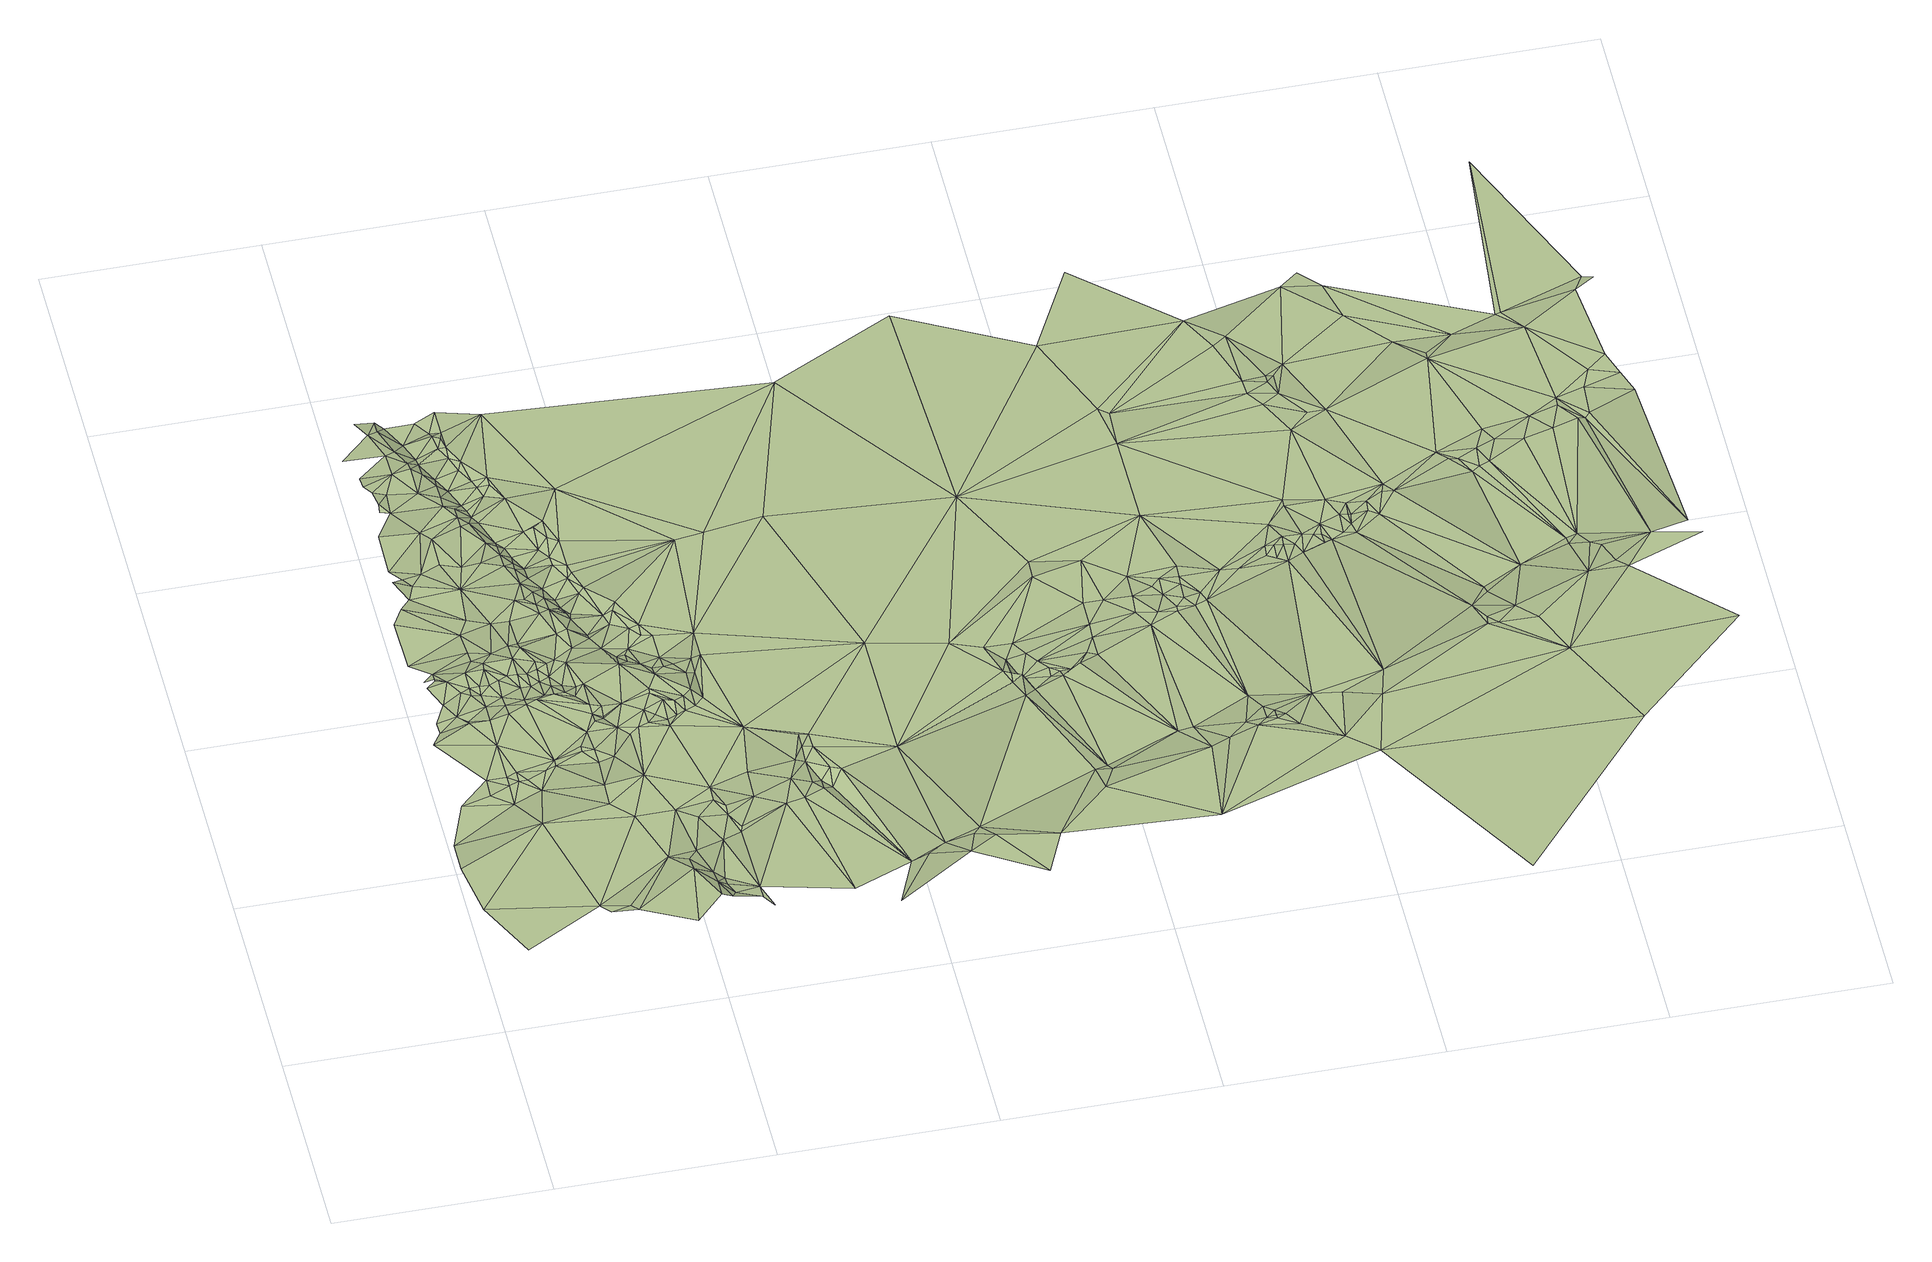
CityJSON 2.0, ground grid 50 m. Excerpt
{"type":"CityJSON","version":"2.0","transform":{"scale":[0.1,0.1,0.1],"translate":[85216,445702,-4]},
"CityObjects":{
"terrain1":{"type":"TINRelief","geometry":[{"type":"CompositeSurface","lod":"1","boundaries":[[[0,1,2]],[[0,3,4]],[[5,4,3]],[[5,6,7]],[[0,2,3]],[[5,3,6]],[[8,7,9]],[[6,9,7]],[[10,11,12]],[[13,14,12]],[[10,8,15]],[[16,8,9]],[[6,16,9]],[[13,17,14]],[[10,15,11]],[[13,12,11]],[[18,8,16]],[[18,15,8]],[[19,20,17]],[[6,21,16]],[[22,23,24]],[[19,25,20]],[[26,17,13]],[[18,16,21]],[[27,13,11]],[[28,2,29]],[[30,6,3]],[[19,24,25]],[[26,19,17]],[[18,21,31]],[[19,22,24]],[[30,21,6]],[[18,31,15]],[[27,11,32]],[[27,33,13]],[[34,26,13]],[[35,31,21]],[[15,32,11]],[[28,29,36]],[[37,22,38]],[[30,35,21]],[[19,39,22]],[[34,13,33]],[[26,40,19]],[[41,37,42]],[[27,32,33]],[[34,40,26]],[[43,31,35]],[[19,40,39]],[[2,44,3]],[[45,15,31]],[[30,43,35]],[[15,46,32]],[[34,47,40]],[[22,39,48]],[[34,33,47]],[[41,42,49]],[[50,30,3]],[[47,51,40]],[[40,51,39]],[[28,52,2]],[[37,38,42]],[[33,32,53]],[[45,31,43]],[[22,48,38]],[[45,46,15]],[[30,54,43]],[[47,55,51]],[[33,56,47]],[[32,46,53]],[[57,58,59]],[[39,51,60]],[[28,36,52]],[[57,59,61]],[[47,56,55]],[[33,53,56]],[[58,49,62]],[[51,55,60]],[[39,63,48]],[[39,60,63]],[[45,43,54]],[[64,65,61]],[[44,50,3]],[[62,49,42]],[[66,54,30]],[[55,56,67]],[[55,67,60]],[[46,68,53]],[[64,61,59]],[[2,52,44]],[[45,68,46]],[[53,69,56]],[[70,38,48]],[[66,30,50]],[[70,48,63]],[[60,71,63]],[[60,67,71]],[[58,72,59]],[[70,42,38]],[[56,73,67]],[[74,65,75]],[[53,68,69]],[[76,77,36]],[[45,54,78]],[[56,69,73]],[[75,65,64]],[[67,73,71]],[[58,62,72]],[[72,64,59]],[[36,77,52]],[[79,63,71]],[[79,70,63]],[[68,80,69]],[[71,73,81]],[[70,82,42]],[[45,83,68]],[[62,42,82]],[[45,78,84]],[[66,85,54]],[[74,75,86]],[[69,87,73]],[[85,78,54]],[[86,88,89]],[[79,71,81]],[[73,87,81]],[[69,80,90]],[[45,84,83]],[[69,90,87]],[[72,91,64]],[[92,88,93]],[[83,80,68]],[[79,94,70]],[[86,93,88]],[[79,81,95]],[[81,87,95]],[[91,96,64]],[[70,94,82]],[[75,64,96]],[[62,82,72]],[[97,98,99]],[[92,97,99]],[[80,100,90]],[[87,101,95]],[[102,84,78]],[[87,90,101]],[[103,66,50]],[[104,77,76]],[[85,102,78]],[[79,95,105]],[[79,106,94]],[[92,93,97]],[[103,50,44]],[[107,85,66]],[[95,101,108]],[[102,83,84]],[[109,91,72]],[[79,105,106]],[[90,110,101]],[[111,93,86]],[[77,112,52]],[[95,108,105]],[[90,100,110]],[[94,106,113]],[[109,96,91]],[[114,44,52]],[[115,82,94]],[[116,80,83]],[[117,100,80]],[[118,98,97]],[[107,102,85]],[[101,119,108]],[[120,118,121]],[[75,122,86]],[[115,94,113]],[[101,110,119]],[[123,52,112]],[[100,124,110]],[[103,107,66]],[[125,72,82]],[[106,105,126]],[[108,126,105]],[[111,97,93]],[[108,119,126]],[[117,80,116]],[[104,127,77]],[[128,109,72]],[[129,112,77]],[[110,130,119]],[[110,124,130]],[[100,131,124]],[[75,96,132]],[[114,52,123]],[[122,111,86]],[[102,133,83]],[[114,103,44]],[[127,129,77]],[[125,82,115]],[[106,126,134]],[[116,83,135]],[[136,96,109]],[[117,131,100]],[[104,137,127]],[[107,133,102]],[[119,134,126]],[[129,123,112]],[[138,113,106]],[[139,130,124]],[[135,83,133]],[[119,130,140]],[[139,124,131]],[[118,97,141]],[[142,121,143]],[[111,144,97]],[[118,145,121]],[[115,113,146]],[[127,137,147]],[[128,72,148]],[[75,132,122]],[[127,149,129]],[[119,140,134]],[[116,135,150]],[[127,147,151]],[[138,106,134]],[[152,72,125]],[[127,151,149]],[[145,153,121]],[[97,144,141]],[[136,132,96]],[[153,143,121]],[[139,140,130]],[[118,141,145]],[[103,154,107]],[[155,131,117]],[[116,150,156]],[[117,116,157]],[[128,158,109]],[[155,139,131]],[[135,133,150]],[[116,156,157]],[[152,148,72]],[[136,109,158]],[[111,159,144]],[[125,115,146]],[[107,154,133]],[[122,160,111]],[[114,123,161]],[[138,146,113]],[[155,117,157]],[[155,140,139]],[[129,162,123]],[[137,163,147]],[[164,143,153]],[[160,165,111]],[[166,153,145]],[[165,159,111]],[[129,149,162]],[[167,141,144]],[[168,145,141]],[[169,134,140]],[[170,151,147]],[[170,149,151]],[[164,153,166]],[[159,167,144]],[[150,171,156]],[[132,172,122]],[[166,145,168]],[[136,173,132]],[[150,133,171]],[[123,162,161]],[[156,171,157]],[[169,138,134]],[[103,174,154]],[[175,125,176]],[[152,125,175]],[[167,168,141]],[[176,125,146]],[[128,148,177]],[[155,157,171]],[[128,177,158]],[[114,178,103]],[[179,160,122]],[[136,158,173]],[[165,180,159]],[[133,154,174]],[[159,180,167]],[[179,122,172]],[[170,147,163]],[[181,165,160]],[[182,172,132]],[[170,162,149]],[[114,161,183]],[[182,132,173]],[[152,175,184]],[[175,176,184]],[[181,180,165]],[[179,181,160]],[[185,146,138]],[[186,148,152]],[[176,146,185]],[[155,187,140]],[[158,188,173]],[[189,179,172]],[[158,177,190]],[[169,191,138]],[[182,189,172]],[[164,166,192]],[[193,177,148]],[[186,193,148]],[[133,174,194]],[[195,182,173]],[[158,190,188]],[[185,138,191]],[[103,196,174]],[[197,168,167]],[[133,194,171]],[[195,173,188]],[[170,163,198]],[[169,140,199]],[[184,176,200]],[[186,152,201]],[[166,168,202]],[[176,185,200]],[[180,203,167]],[[204,190,177]],[[114,183,178]],[[205,152,184]],[[155,171,187]],[[206,177,193]],[[207,161,162]],[[204,188,190]],[[205,201,152]],[[206,204,177]],[[186,208,193]],[[181,209,180]],[[178,196,103]],[[186,201,208]],[[169,210,191]],[[205,184,200]],[[185,191,211]],[[207,183,161]],[[208,206,193]],[[170,212,162]],[[213,200,185]],[[179,214,181]],[[215,194,174]],[[202,168,197]],[[216,192,166]],[[197,167,203]],[[189,217,179]],[[182,217,189]],[[218,213,185]],[[199,140,187]],[[216,166,202]],[[218,185,219]],[[185,211,219]],[[205,200,220]],[[215,174,196]],[[180,209,203]],[[169,199,210]],[[213,220,200]],[[211,191,221]],[[207,162,212]],[[222,195,188]],[[218,219,213]],[[191,210,221]],[[195,223,182]],[[181,224,209]],[[171,194,225]],[[222,188,204]],[[215,226,194]],[[181,214,224]],[[213,219,227]],[[179,217,214]],[[219,211,227]],[[207,228,183]],[[229,204,206]],[[178,183,228]],[[229,206,208]],[[230,208,201]],[[171,231,187]],[[205,230,201]],[[202,197,232]],[[197,203,233]],[[171,225,231]],[[215,234,226]],[[197,233,232]],[[235,207,212]],[[182,223,217]],[[215,196,234]],[[216,202,236]],[[203,209,237]],[[216,238,192]],[[239,205,220]],[[202,232,236]],[[203,237,233]],[[194,226,240]],[[241,220,213]],[[224,237,209]],[[232,233,236]],[[241,213,227]],[[222,223,195]],[[229,222,204]],[[199,187,242]],[[194,240,225]],[[243,227,211]],[[243,211,221]],[[216,236,238]],[[210,244,221]],[[226,234,240]],[[245,229,208]],[[246,214,217]],[[210,199,244]],[[224,214,247]],[[245,208,230]],[[224,247,237]],[[187,248,242]],[[207,249,228]],[[178,228,249]],[[239,230,205]],[[235,249,207]],[[196,250,234]],[[246,247,214]],[[241,239,220]],[[251,212,170]],[[246,217,223]],[[199,242,252]],[[187,231,253]],[[187,254,248]],[[255,231,225]],[[242,248,256]],[[234,250,240]],[[241,227,243]],[[255,225,240]],[[246,223,247]],[[187,253,254]],[[243,221,244]],[[257,222,229]],[[242,256,252]],[[248,254,256]],[[196,258,250]],[[255,240,250]],[[259,233,237]],[[260,229,245]],[[251,235,212]],[[236,233,259]],[[245,230,261]],[[239,261,230]],[[199,252,262]],[[199,262,244]],[[256,254,252]],[[257,229,260]],[[263,223,222]],[[255,264,231]],[[231,264,253]],[[265,178,249]],[[241,266,239]],[[267,196,178]],[[257,263,222]],[[255,250,258]],[[241,243,266]],[[239,268,261]],[[239,266,268]],[[269,254,253]],[[238,236,259]],[[247,259,237]],[[245,261,270]],[[260,245,270]],[[257,260,263]],[[271,243,244]],[[255,258,264]],[[252,254,272]],[[273,269,253]],[[251,249,235]],[[269,272,254]],[[266,243,274]],[[275,251,170]],[[260,270,263]],[[271,244,262]],[[276,247,223]],[[271,274,243]],[[267,258,196]],[[253,264,277]],[[258,278,264]],[[252,279,262]],[[267,178,265]],[[273,272,269]],[[273,253,280]],[[271,262,281]],[[252,282,279]],[[252,272,282]],[[276,223,263]],[[264,278,277]],[[271,281,274]],[[253,277,280]],[[262,279,281]],[[273,283,272]],[[276,263,270]],[[276,259,247]],[[267,278,258]],[[279,282,281]],[[278,284,277]],[[273,280,283]],[[285,265,249]],[[272,283,286]],[[277,284,287]],[[267,284,278]],[[277,287,280]],[[285,249,251]],[[283,280,286]],[[288,282,272]],[[280,287,286]],[[288,281,282]],[[268,289,261]],[[268,266,289]],[[275,290,251]],[[284,291,287]],[[270,261,289]],[[292,267,265]],[[288,272,286]],[[267,291,284]],[[289,266,274]],[[292,265,285]],[[290,285,251]],[[287,291,286]],[[289,274,281]],[[276,270,289]],[[288,286,291]],[[293,285,290]],[[275,294,290]],[[295,292,285]],[[292,296,267]],[[295,285,293]],[[289,281,288]],[[293,290,297]],[[267,296,298]],[[299,292,295]],[[295,293,300]],[[293,297,300]],[[299,296,292]],[[294,297,290]],[[297,301,300]],[[295,300,302]],[[299,295,303]],[[295,302,303]],[[300,301,302]],[[299,298,296]],[[299,303,298]],[[294,301,297]],[[301,304,302]],[[303,302,304]],[[305,294,306]],[[294,304,301]],[[307,276,289]],[[267,308,291]],[[307,289,288]],[[308,288,291]],[[267,298,308]],[[305,306,309]],[[294,310,304]],[[311,298,303]],[[311,303,304]],[[305,310,294]],[[276,312,259]],[[311,304,310]],[[313,307,288]],[[305,309,310]],[[311,308,298]],[[313,288,308]],[[309,314,310]],[[307,312,276]],[[311,310,315]],[[314,315,310]],[[309,316,314]],[[314,316,315]],[[317,316,309]],[[318,315,316]],[[311,319,308]],[[313,312,307]],[[318,316,317]],[[311,315,320]],[[311,321,319]],[[318,322,315]],[[311,323,321]],[[311,320,323]],[[313,308,324]],[[315,322,320]],[[324,308,319]],[[321,325,319]],[[318,326,322]],[[313,324,312]],[[321,323,327]],[[321,328,325]],[[321,327,328]],[[329,327,323]],[[320,329,323]],[[330,328,327]],[[330,327,329]],[[331,325,328]],[[320,332,329]],[[318,333,326]],[[330,329,332]],[[320,322,334]],[[325,335,319]],[[330,336,328]],[[337,322,326]],[[320,334,332]],[[331,328,336]],[[337,334,322]],[[330,332,338]],[[330,339,336]],[[330,340,339]],[[330,338,340]],[[334,341,332]],[[331,335,325]],[[341,338,332]],[[338,342,340]],[[324,319,343]],[[340,344,339]],[[341,342,338]],[[319,335,343]],[[340,342,344]],[[331,336,345]],[[341,344,342]],[[346,337,326]],[[347,334,337]],[[345,336,339]],[[339,344,348]],[[341,349,344]],[[347,341,334]],[[324,350,312]],[[331,351,335]],[[344,349,348]],[[339,348,352]],[[333,346,326]],[[347,349,341]],[[331,345,351]],[[345,339,352]],[[349,353,348]],[[346,347,337]],[[347,353,349]],[[348,353,352]],[[343,335,354]],[[335,351,354]],[[345,355,351]],[[356,352,353]],[[345,352,357]],[[333,358,346]],[[346,359,347]],[[347,356,353]],[[351,355,354]],[[324,343,360]],[[345,357,355]],[[359,356,347]],[[358,359,346]],[[357,352,356]],[[333,361,358]],[[354,355,362]],[[363,355,357]],[[358,364,359]],[[360,343,354]],[[363,362,355]],[[324,365,350]],[[366,356,359]],[[357,356,367]],[[363,357,367]],[[366,359,364]],[[358,361,364]],[[363,368,362]],[[333,369,361]],[[370,363,367]],[[371,367,356]],[[360,354,362]],[[370,368,363]],[[372,362,368]],[[324,360,373]],[[366,371,356]],[[374,364,361]],[[375,370,367]],[[375,367,371]],[[376,364,374]],[[372,368,370]],[[366,364,376]],[[377,374,361]],[[324,378,365]],[[379,362,372]],[[324,373,378]],[[380,370,375]],[[381,372,370]],[[382,375,371]],[[383,376,374]],[[384,374,377]],[[366,382,371]],[[383,374,384]],[[385,377,361]],[[381,370,380]],[[360,362,379]],[[333,386,369]],[[380,375,382]],[[387,384,377]],[[381,388,372]],[[387,383,384]],[[388,379,372]],[[366,389,382]],[[387,377,385]],[[381,380,390]],[[380,382,390]],[[391,366,376]],[[381,390,388]],[[369,385,361]],[[391,376,383]],[[389,390,382]],[[391,383,387]],[[391,389,366]],[[391,387,385]],[[392,379,388]],[[390,392,388]],[[360,379,392]],[[389,392,390]],[[369,391,385]],[[389,393,392]],[[394,378,373]],[[369,395,391]],[[391,396,389]],[[360,392,397]],[[389,396,393]],[[360,398,373]],[[369,386,399]],[[400,392,393]],[[369,399,395]],[[391,395,401]],[[402,400,393]],[[397,392,400]],[[378,403,365]],[[391,401,396]],[[396,402,393]],[[360,397,398]],[[394,373,404]],[[394,403,378]],[[395,399,401]],[[405,400,402]],[[405,402,406]],[[396,406,402]],[[407,400,405]],[[405,406,408]],[[409,365,403]],[[408,406,396]],[[407,397,400]],[[407,405,408]],[[408,396,410]],[[401,411,396]],[[407,408,410]],[[396,411,410]],[[407,412,397]],[[373,398,413]],[[407,410,412]],[[397,412,414]],[[411,412,410]],[[397,414,398]],[[401,415,411]],[[373,416,404]],[[411,417,412]],[[394,418,403]],[[394,404,419]],[[394,419,418]],[[373,413,416]],[[420,417,411]],[[414,412,421]],[[417,421,412]],[[415,420,411]],[[386,422,399]],[[399,423,401]],[[420,424,417]],[[398,414,425]],[[424,421,417]],[[415,424,420]],[[414,421,425]],[[415,421,424]],[[426,427,386]],[[415,428,421]],[[401,429,415]],[[428,430,421]],[[413,398,425]],[[425,421,430]],[[415,431,428]],[[432,430,428]],[[432,428,431]],[[425,430,433]],[[432,434,430]],[[434,433,430]],[[403,418,435]],[[432,436,434]],[[436,433,434]],[[419,435,418]],[[419,404,437]],[[404,416,438]],[[401,423,429]],[[415,429,431]],[[432,431,439]],[[432,439,436]],[[440,433,436]],[[419,441,435]],[[404,438,437]],[[419,437,441]],[[416,413,442]],[[425,433,443]],[[413,425,443]],[[439,440,436]],[[439,431,444]],[[416,442,438]],[[399,422,423]],[[445,437,438]],[[441,437,445]],[[439,444,440]],[[446,435,441]],[[443,433,440]],[[386,427,422]],[[442,413,447]],[[446,445,438]],[[446,441,445]],[[403,435,448]],[[444,449,440]],[[444,431,450]],[[438,442,447]],[[413,443,447]],[[446,438,447]],[[431,429,450]],[[443,440,449]],[[451,449,444]],[[452,429,423]],[[443,449,451]],[[453,452,423]],[[446,448,435]],[[452,454,429]],[[455,450,429]],[[453,454,452]],[[455,429,454]],[[453,423,422]],[[451,444,456]],[[447,443,457]],[[444,450,456]],[[457,443,451]],[[453,458,454]],[[446,447,459]],[[453,422,458]],[[455,456,450]],[[446,460,448]],[[455,454,456]],[[457,451,461]],[[462,451,456]],[[462,461,451]],[[446,459,460]],[[447,457,463]],[[458,464,454]],[[465,466,448]],[[460,465,448]],[[458,422,464]],[[454,464,456]],[[457,461,467]],[[447,463,459]],[[462,467,461]],[[457,467,468]],[[462,469,467]],[[462,456,470]],[[468,467,469]],[[457,468,471]],[[472,456,464]],[[463,457,471]],[[462,470,469]],[[472,470,456]],[[468,469,473]],[[474,465,460]],[[422,475,464]],[[469,470,473]],[[427,476,422]],[[468,473,477]],[[459,474,460]],[[463,478,459]],[[468,477,471]],[[473,470,479]],[[480,472,464]],[[472,479,470]],[[459,478,474]],[[481,477,473]],[[480,479,472]],[[481,473,479]],[[482,480,464]],[[463,474,478]],[[482,464,483]],[[463,471,484]],[[484,471,477]],[[464,475,483]],[[422,476,475]],[[484,477,481]],[[474,485,465]],[[480,486,479]],[[481,479,487]],[[482,486,480]],[[482,483,486]],[[463,484,488]],[[486,483,475]],[[463,489,474]],[[484,481,487]],[[487,479,490]],[[479,486,490]],[[463,488,489]],[[484,487,491]],[[484,491,488]],[[492,486,475]],[[489,485,474]],[[491,487,490]],[[488,491,493]],[[493,490,486]],[[491,490,493]],[[489,494,485]],[[493,486,495]],[[488,493,496]],[[488,496,497]],[[489,488,498]],[[496,493,495]],[[488,497,498]],[[485,494,499]],[[489,500,494]],[[496,495,501]],[[496,501,497]],[[489,498,502]],[[503,498,497]],[[489,502,500]],[[503,497,501]],[[503,502,498]],[[494,504,499]],[[494,500,504]],[[505,504,500]]]}]}
},
"vertices":[
[28,350,35],[96,200,41],[277,300,42],[209,580,38],[6,480,38],[7,560,31],[164,660,29],[50,680,27],[118,740,36],[118,700,27],[29,870,37],[120,920,36],[52,910,29],[98,950,31],[51,940,30],[164,840,37],[165,720,27],[74,980,43],[164,740,35],[98,1050,43],[52,1040,42],[189,730,27],[74,1090,31],[52,1070,31],[74,1070,36],[74,1060,41],[120,1010,43],[120,930,31],[344,290,39],[299,280,38],[232,690,28],[188,750,36],[165,920,36],[167,970,29],[140,1000,41],[209,730,27],[358,270,43],[29,1130,27],[163,1140,31],[142,1070,42],[141,1020,42],[26,1260,29],[159,1200,27],[254,750,27],[412,560,37],[277,770,34],[210,930,36],[163,1000,35],[164,1110,33],[50,1300,33],[366,610,37],[164,1020,43],[456,420,38],[209,960,33],[278,760,27],[186,1020,42],[208,990,30],[49,1380,39],[75,1330,29],[90,1370,28],[185,1070,43],[72,1390,32],[182,1240,30],[187,1090,42],[116,1400,30],[49,1420,33],[367,670,36],[209,1030,43],[254,950,37],[254,970,32],[211,1120,36],[230,1040,42],[191,1340,27],[253,1010,29],[50,1530,33],[140,1520,37],[479,210,42],[502,370,41],[343,790,28],[253,1090,43],[278,960,37],[253,1040,42],[232,1220,27],[365,840,36],[343,800,34],[373,750,27],[91,1600,29],[277,1010,29],[72,1630,33],[70,1610,27],[299,970,36],[162,1420,31],[66,1670,30],[95,1660,28],[254,1140,33],[275,1040,39],[162,1500,32],[118,1710,37],[49,1720,28],[50,1690,33],[320,970,36],[298,1020,29],[371,790,28],[458,680,38],[545,280,41],[299,1070,43],[276,1120,43],[410,760,28],[299,1050,39],[207,1400,32],[320,1000,31],[162,1640,37],[501,410,32],[275,1140,34],[502,560,38],[275,1220,27],[389,890,37],[388,920,37],[117,1770,37],[322,1030,30],[24,1780,29],[93,1840,37],[207,1590,36],[523,440,24],[344,970,36],[297,1270,38],[323,1060,42],[547,330,31],[250,1400,37],[546,370,22],[344,1000,28],[366,960,28],[230,1550,36],[434,840,35],[343,1070,39],[390,870,35],[230,1520,37],[570,280,29],[365,1150,37],[373,990,27],[366,1060,36],[160,1740,34],[72,1880,37],[117,1880,31],[162,1720,36],[139,1780,35],[342,1220,37],[581,300,18],[297,1380,37],[568,350,17],[411,880,28],[569,330,19],[320,1320,37],[117,1850,33],[458,820,28],[390,990,33],[411,880,33],[413,910,37],[274,1460,35],[184,1700,33],[207,1620,35],[547,530,36],[590,470,14],[638,280,14],[136,1870,18],[207,1660,31],[165,1810,18],[184,1740,23],[183,1760,19],[389,1100,37],[637,310,15],[458,910,36],[230,1580,33],[252,1530,33],[478,830,36],[319,1270,37],[341,1250,36],[297,1420,33],[591,610,40],[250,1600,19],[211,1690,20],[231,1650,19],[264,1560,19],[590,570,40],[342,1290,35],[365,1230,35],[319,1370,33],[479,1030,37],[297,1470,21],[258,1580,19],[297,1450,30],[390,1160,37],[204,1870,19],[320,1390,30],[502,880,36],[275,1540,19],[547,820,36],[235,1770,33],[659,250,12],[455,1100,21],[363,1270,31],[342,1340,29],[230,1810,33],[254,1750,19],[314,1450,20],[368,1310,20],[323,1420,19],[614,530,29],[342,1380,19],[267,1710,18],[434,1130,27],[407,1200,26],[635,490,10],[393,1240,23],[296,1650,18],[503,840,36],[228,1830,22],[304,1620,18],[387,1230,30],[402,1220,24],[388,1270,19],[434,1150,18],[365,1490,21],[346,1590,32],[288,1670,19],[523,920,44],[523,860,37],[411,1220,20],[613,550,37],[386,1430,19],[406,1380,18],[524,930,48],[247,1800,33],[253,1770,33],[547,840,35],[638,500,16],[252,1820,30],[276,1730,24],[251,1880,36],[429,1330,20],[547,890,49],[444,1280,19],[482,1070,19],[480,1200,21],[488,1170,20],[404,1400,22],[322,1640,29],[321,1660,33],[500,1040,30],[681,570,32],[569,850,35],[749,550,15],[512,1090,18],[546,970,49],[525,1020,37],[570,880,50],[501,1070,20],[387,1490,31],[590,860,35],[348,1850,37],[409,1450,33],[434,1360,29],[525,1140,30],[410,1500,36],[592,890,49],[681,640,39],[456,1290,25],[703,780,38],[440,1340,26],[546,1000,39],[432,1430,37],[501,1200,31],[569,1030,38],[570,990,48],[511,1220,36],[840,260,15],[458,1590,37],[613,910,48],[615,870,35],[545,1110,33],[615,970,39],[546,1140,38],[569,1100,38],[593,1000,42],[636,890,36],[772,610,29],[636,1010,39],[636,970,33],[659,1090,35],[679,1380,37],[793,560,15],[659,1020,35],[793,660,33],[818,600,18],[980,320,11],[815,660,23],[815,730,39],[840,580,14],[838,730,36],[816,700,31],[840,610,8],[862,590,3],[862,620,36],[839,690,36],[885,610,36],[1021,330,16],[929,190,27],[746,1390,36],[1018,980,35],[1111,310,25],[1064,360,12],[1020,650,36],[997,1810,37],[884,1410,36],[1131,370,16],[1147,390,13],[1175,350,23],[1266,210,28],[1314,320,28],[1198,940,35],[1334,770,11],[1295,830,36],[1432,510,14],[1309,790,36],[1311,1380,35],[1269,910,36],[1441,440,27],[1312,820,36],[1311,870,28],[1334,810,36],[1335,820,14],[1334,910,35],[1359,790,4],[1670,300,29],[1462,520,10],[1420,1100,37],[1358,880,28],[1469,500,18],[1401,820,6],[1379,860,20],[1400,840,14],[1426,810,14],[1423,830,8],[1422,1150,34],[1448,830,9],[1513,940,26],[1693,510,30],[1635,590,12],[1492,870,12],[1471,840,14],[1288,1960,36],[1512,1000,35],[1513,910,16],[1515,860,11],[1535,1130,35],[1557,1000,35],[1646,920,16],[1621,960,21],[1738,530,28],[1670,590,17],[1692,1240,33],[1807,550,32],[1623,1060,35],[1623,1000,32],[1783,570,28],[1583,1800,36],[1807,660,16],[1669,950,22],[1670,1020,32],[1986,480,28],[1691,1000,23],[1712,950,16],[1691,1040,34],[1691,1470,32],[1830,570,31],[1714,960,20],[1830,610,26],[1852,560,35],[1671,1580,36],[1736,1070,34],[1734,980,24],[1734,1020,26],[1755,960,14],[1851,590,31],[1851,570,35],[1897,540,28],[2053,420,29],[1873,570,34],[1735,1040,30],[1783,970,15],[1773,990,21],[1942,620,33],[1827,1040,30],[1870,1040,26],[1693,1560,37],[2008,610,33],[1983,1050,15],[1960,1150,36],[2007,1220,34],[2093,590,28],[1939,1090,33],[2111,660,33],[1938,1070,23],[1914,1810,33],[2001,1560,33],[1959,1090,32],[1959,1060,20],[1981,1110,34],[1981,1090,28],[1692,2010,35],[2006,1090,24],[2021,1070,14],[2026,1110,31],[2071,1430,32],[2006,1200,35],[2091,1100,11],[2028,1520,33],[2052,1110,25],[1960,1720,33],[1999,1600,33],[2074,1090,15],[2071,1130,33],[2524,640,30],[2364,750,34],[2070,1110,22],[2097,1200,35],[2302,0,28],[2639,400,30],[2119,1110,16],[2344,820,25],[2119,1150,33],[2149,1110,10],[2141,1130,19],[2140,1180,35],[2138,1150,31],[1992,1740,37],[2145,1150,28],[2052,1580,39],[2068,1540,39],[2185,1160,22],[2186,1180,32],[2052,1600,37],[2117,1470,38],[2232,1220,35],[2209,1150,16],[2069,1600,34],[2096,1630,34],[2159,1470,38],[2144,1870,30],[2225,1200,33],[2384,880,16],[2252,1200,30],[2366,770,35],[2389,750,32],[2435,790,35],[2387,860,21],[2477,930,16],[2366,1290,36],[2479,750,30],[2347,1650,31],[2258,1750,35],[2390,1270,32],[2437,1240,11],[2410,1580,35],[2614,860,36],[2233,1850,35],[2188,1900,36],[2411,1270,27],[2457,1290,30],[2455,1250,15],[2592,990,15],[2480,1340,36],[2594,970,18],[2479,1260,15],[2479,1650,27],[2704,860,33],[2908,660,30],[2501,1310,30],[2411,1600,32],[2618,1000,14],[2639,960,23],[2567,1310,17],[2660,940,29],[2680,880,36],[2591,1360,33],[2586,1690,27],[2773,950,34],[2637,1330,15],[2659,1400,36],[2638,1630,35],[2697,1350,14],[2658,1380,33],[2885,930,32],[2714,1350,10],[2598,1690,31],[2860,970,34],[2725,1360,15],[2726,1420,36],[2746,1470,36],[2631,2160,32],[2772,1720,36],[2838,1410,14],[2793,1510,35],[2814,1450,33],[2794,1760,32],[2819,1750,35]
]}
